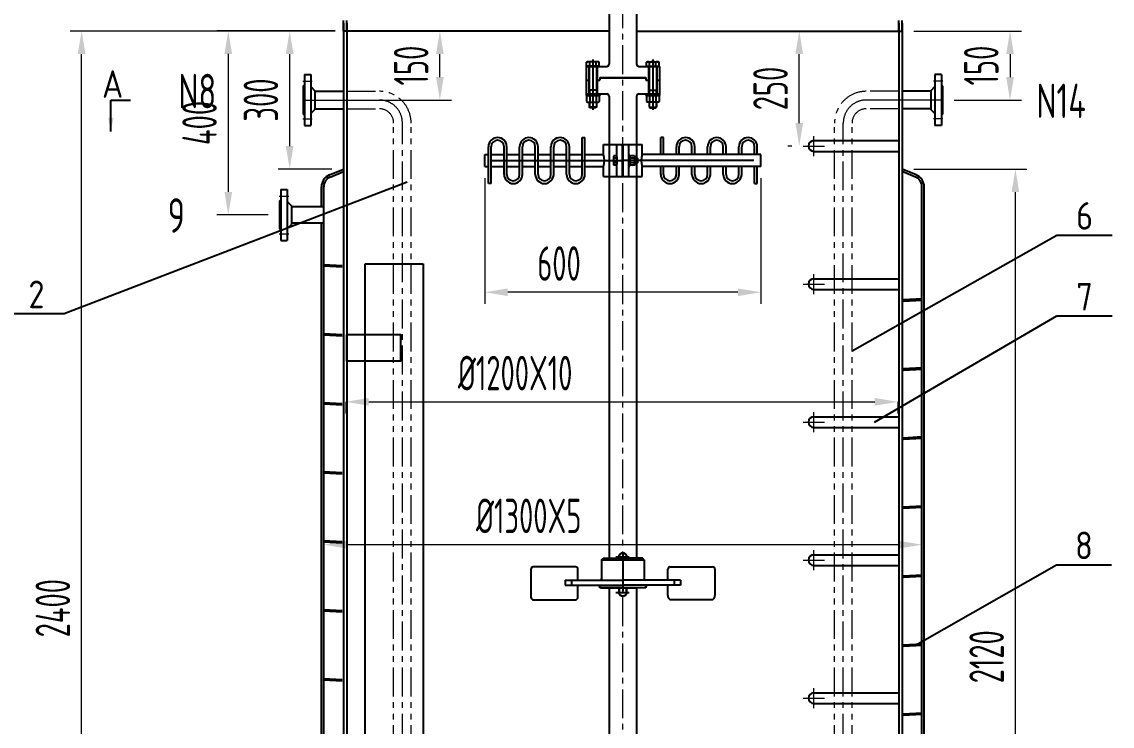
# Model space of a CAD drawing. Header units: millimetres. Extents: x -10 to 6019072, y -115569 to 2.
# Drawn here: x 6006963 to 6009333, y -110412 to -108881 of the extents above; entities that cross this region are included whole.
import ezdxf
from ezdxf.enums import TextEntityAlignment as Align

# ---------------------------------------------------------------- set-up
doc = ezdxf.new("R2010")
doc.units = ezdxf.units.MM
doc.header["$LTSCALE"] = 1000
for name, pattern in [('ACAD_ISO10W100', [18, 12, -3, 0, -3]), ('CENTER', [2, 1.25, -0.25, 0.25, -0.25]), ('CENTERX2', [4, 2.5, -0.5, 0.5, -0.5]), ('PHANTOM', [2.5, 1.25, -0.25, 0.25, -0.25, 0.25, -0.25])]:
    doc.linetypes.add(name, pattern=pattern)
doc.layers.get('0').update_dxf_attribs({"lineweight": 25})
for name, color, linetype in [('00', 7, 'Continuous'), ('3', 3, 'Continuous'), ('item', 7, 'Continuous'), ('Layer2', 1, 'ACAD_ISO10W100'), ('Layer3', 2, 'Continuous')]:
    doc.layers.add(name, color=color, linetype=linetype)
for name, color, linetype, lineweight in [('1', 1, 'Continuous', 18), ('1轮廓实线层', 7, 'Continuous', 25), ('3中心线层', 1, 'CENTER', 9), ('5剖面线层', 2, 'Continuous', 9), ('9双点划线层', 6, 'PHANTOM', 9), ('CERT', 1, 'CENTERX2', 18), ('FULL', 7, 'Continuous', 25), ('中心线', 1, 'CENTER', 9), ('粗实线', 3, 'Continuous', 30)]:
    doc.layers.add(name, color=color, linetype=linetype, lineweight=lineweight)
doc.styles.add('HZ', font='gbenor.shx', dxfattribs={"bigfont": 'gbcbig.shx'})
doc.styles.get("Standard").update_dxf_attribs({"font": 'gbenor.shx', "width": 0.707, "bigfont": 'gbcbig.shx'})
doc.dimstyles.new('STANDARD$0', dxfattribs={"dimscale": 50, "dimtxt": 1.5, "dimasz": 1, "dimexe": 0.5, "dimexo": 0.5, "dimgap": 0.5, "dimtad": 1, "dimdec": 1, "dimdsep": 46, "dimtxsty": 'Standard', "dimcen": 0.09, "dimclrd": 2, "dimclre": 2, "dimclrt": 2, "dimadec": 0, "dimazin": 0, "dimtfac": 1, "dimtdec": 1, "dimtmove": 0, "dimatfit": 3, "dimfxl": 0, "dimtolj": 1, "dimtzin": 0, "dimlwd": 13, "dimlwe": 13, "dimarcsym": 0})

# ---------------------------------------------------------------- blocks, each defined once
blk = doc.blocks.new('*D491')
at = {"layer": '5剖面线层', "color": 2, "lineweight": 13, "transparency": 16777216}
for p, q in [((6007644, -108901.4), (6007067.6, -108901.4)), ((6007092.6, -111251.5), (6007092.6, -108951.4)), ((6007644, -111301.5), (6007067.6, -111301.5))]:
    blk.add_line(p, q, dxfattribs=at)
at = {"layer": '5剖面线层', "color": 2, "transparency": 16777216}
for points in [[(6007084.2, -108951.4), (6007100.9, -108951.4), (6007092.6, -108901.4)], [(6007084.2, -111251.5), (6007100.9, -111251.5), (6007092.6, -111301.5)]]:
    blk.add_solid(points, dxfattribs=at)
at = {"layer": 'Defpoints', "color": 0, "transparency": 16777216}
for p in [(6007092.6, -108901.4), (6007669, -108901.4), (6007669, -111301.5)]:
    blk.add_point(p, dxfattribs=at)
at = {"layer": '5剖面线层', "color": 2, "transparency": 16777216, "insert": (6007030.1, -110155.9), "char_height": 75, "attachment_point": 5, "rotation": 90}
blk.add_mtext('\\A1;2400', dxfattribs=at)
blk = doc.blocks.new('*D513')
at = {"layer": '5剖面线层', "color": 2, "lineweight": 13, "transparency": 16777216}
for p, q in [((6007644, -108901.3), (6007386.4, -108901.3)), ((6007411.4, -108951.3), (6007411.4, -109251.3)), ((6007497.8, -109301.3), (6007386.4, -109301.3))]:
    blk.add_line(p, q, dxfattribs=at)
at = {"layer": '5剖面线层', "color": 2, "transparency": 16777216}
for points in [[(6007403.1, -108951.3), (6007419.7, -108951.3), (6007411.4, -108901.3)], [(6007403.1, -109251.3), (6007419.7, -109251.3), (6007411.4, -109301.3)]]:
    blk.add_solid(points, dxfattribs=at)
at = {"layer": 'Defpoints', "color": 0, "transparency": 16777216}
for p in [(6007669, -108901.3), (6007411.4, -109301.3), (6007522.8, -109301.3)]:
    blk.add_point(p, dxfattribs=at)
at = {"layer": '5剖面线层', "color": 2, "transparency": 16777216, "insert": (6007348.9, -109101.3), "char_height": 75, "attachment_point": 5, "rotation": 90}
blk.add_mtext('\\A1;400', dxfattribs=at)
blk = doc.blocks.new('*D514')
at = {"layer": '5剖面线层', "color": 2, "lineweight": 13, "transparency": 16777216}
for p, q in [((6007636.6, -108901.4), (6007519.8, -108901.4)), ((6007544.8, -109151.4), (6007544.8, -108951.4)), ((6007636.6, -109201.4), (6007519.8, -109201.4))]:
    blk.add_line(p, q, dxfattribs=at)
at = {"layer": '5剖面线层', "color": 2, "transparency": 16777216}
for points in [[(6007536.4, -108951.4), (6007553.1, -108951.4), (6007544.8, -108901.4)], [(6007536.4, -109151.4), (6007553.1, -109151.4), (6007544.8, -109201.4)]]:
    blk.add_solid(points, dxfattribs=at)
at = {"layer": 'Defpoints', "color": 0, "transparency": 16777216}
for p in [(6007544.8, -108901.4), (6007661.6, -108901.4), (6007661.6, -109201.4)]:
    blk.add_point(p, dxfattribs=at)
at = {"layer": '5剖面线层', "color": 2, "transparency": 16777216, "insert": (6007482.3, -109051.4), "char_height": 75, "attachment_point": 5, "rotation": 90}
blk.add_mtext('\\A1;300', dxfattribs=at)
blk = doc.blocks.new('*D515')
at = {"layer": '5剖面线层', "color": 2, "lineweight": 13, "transparency": 16777216}
for p, q in [((6008901.3, -108901.4), (6009135.5, -108901.4)), ((6009110.5, -108951.4), (6009110.5, -109001.5)), ((6008989, -109051.5), (6009135.5, -109051.5))]:
    blk.add_line(p, q, dxfattribs=at)
at = {"layer": '5剖面线层', "color": 2, "transparency": 16777216}
for points in [[(6009102.2, -108951.4), (6009118.9, -108951.4), (6009110.5, -108901.4)], [(6009102.2, -109001.5), (6009118.9, -109001.5), (6009110.5, -109051.5)]]:
    blk.add_solid(points, dxfattribs=at)
at = {"layer": 'Defpoints', "color": 0, "transparency": 16777216}
for p in [(6008876.3, -108901.4), (6008964, -109051.5), (6009110.5, -109051.5)]:
    blk.add_point(p, dxfattribs=at)
at = {"layer": '5剖面线层', "color": 2, "transparency": 16777216, "insert": (6009048, -108976.5), "char_height": 75, "attachment_point": 5, "rotation": 90}
blk.add_mtext('\\A1;150', dxfattribs=at)
blk = doc.blocks.new('*D516')
at = {"layer": '5剖面线层', "color": 2, "lineweight": 13, "transparency": 16777216}
for p, q in [((6007694, -108901.4), (6007896.3, -108901.4)), ((6007871.3, -109001.5), (6007871.3, -108951.4)), ((6007694, -109051.5), (6007896.3, -109051.5))]:
    blk.add_line(p, q, dxfattribs=at)
at = {"layer": '5剖面线层', "color": 2, "transparency": 16777216}
for points in [[(6007863, -108951.4), (6007879.7, -108951.4), (6007871.3, -108901.4)], [(6007863, -109001.5), (6007879.7, -109001.5), (6007871.3, -109051.5)]]:
    blk.add_solid(points, dxfattribs=at)
at = {"layer": 'Defpoints', "color": 0, "transparency": 16777216}
for p in [(6007669, -108901.4), (6007871.3, -108901.4), (6007669, -109051.5)]:
    blk.add_point(p, dxfattribs=at)
at = {"layer": '5剖面线层', "color": 2, "transparency": 16777216, "insert": (6007808.8, -108976.5), "char_height": 75, "attachment_point": 5, "rotation": 90}
blk.add_mtext('\\A1;150', dxfattribs=at)
blk = doc.blocks.new('*U339', base_point=(-71.3, 721.8))
at = {"layer": '00', "color": 4}
for p, q in [((-70.2, 735.6), (-71.3, 733.8)), ((-57.6, 735.6), (-70.2, 735.6)), ((-57.6, 735.6), (-56.5, 733.8)), ((-71.3, 733.8), (-71.3, 709.8)), ((-57.6, 728.7), (-70.2, 728.7)), ((-57.6, 714.9), (-70.2, 714.9)), ((-56.5, 733.8), (-56.5, 709.8)), ((-70.2, 707.9), (-71.3, 709.8)), ((-57.6, 707.9), (-70.2, 707.9)), ((-57.6, 707.9), (-56.5, 709.8))]:
    blk.add_line(p, q, dxfattribs=at)
for centre, radius, start, end in [((-65.2, 732.2), 6.13, 154.3843, 214.3843), ((-62.7, 732.2), 6.13, 325.6157, 25.6157), ((-48.4, 721.8), 22.9, 162.412, 197.588), ((-65.2, 711.4), 6.13, 145.6157, 205.6157), ((-79.4, 721.8), 22.9, 342.412, 17.588), ((-62.7, 711.4), 6.13, 334.3843, 34.3843)]:
    blk.add_arc(centre, radius, start, end, dxfattribs=at)
at = {"layer": '3', "color": 1}
for q in [(-74.3, 721.8), (-53.6, 721.8)]:
    blk.add_line((-53.6, 721.8), q, dxfattribs=at)
blk = doc.blocks.new('*D518')
at = {"layer": '5剖面线层', "color": 2, "lineweight": 13, "transparency": 16777216}
for p, q in [((6008104.6, -107267.4), (6006719.7, -107267.4)), ((6006744.7, -107317.4), (6006744.7, -111935.6)), ((6007628.6, -111985.6), (6006719.7, -111985.6))]:
    blk.add_line(p, q, dxfattribs=at)
at = {"layer": '5剖面线层', "color": 2, "transparency": 16777216}
for points in [[(6006736.4, -107317.4), (6006753, -107317.4), (6006744.7, -107267.4)], [(6006736.4, -111935.6), (6006753, -111935.6), (6006744.7, -111985.6)]]:
    blk.add_solid(points, dxfattribs=at)
at = {"layer": 'Defpoints', "color": 0, "transparency": 16777216}
for p in [(6008129.6, -107267.4), (6006744.7, -111985.6), (6007653.6, -111985.6)]:
    blk.add_point(p, dxfattribs=at)
at = {"layer": '5剖面线层', "color": 2, "transparency": 16777216, "insert": (6006682.2, -109626.5), "char_height": 75, "attachment_point": 5, "rotation": 90}
blk.add_mtext('\\A1;4718.3', dxfattribs=at)
blk = doc.blocks.new('*D520')
at = {"layer": '5剖面线层', "color": 2, "lineweight": 13, "transparency": 16777216}
for p, q in [((6008918.9, -110017.8), (6008918.9, -109992.8)), ((6007618.9, -110017.8), (6007618.9, -110042.8)), ((6007668.9, -110017.8), (6008868.9, -110017.8))]:
    blk.add_line(p, q, dxfattribs=at)
at = {"layer": '5剖面线层', "color": 2, "transparency": 16777216}
for points in [[(6007668.9, -110009.5), (6007668.9, -110026.2), (6007618.9, -110017.8)], [(6008868.9, -110009.5), (6008868.9, -110026.2), (6008918.9, -110017.8)]]:
    blk.add_solid(points, dxfattribs=at)
at = {"layer": 'Defpoints', "color": 0, "transparency": 16777216}
for p in [(6007618.9, -110017.8), (6008918.9, -110017.8), (6008918.9, -110028.2)]:
    blk.add_point(p, dxfattribs=at)
at = {"layer": '5剖面线层', "color": 2, "transparency": 16777216, "insert": (6008064.4, -109955.3), "char_height": 75, "attachment_point": 5}
blk.add_mtext('\\A1;{%%c1300X5', dxfattribs=at)
blk = doc.blocks.new('*U343', base_point=(-71.3, 721.8))
at = {"layer": '00', "color": 4}
for p, q in [((-70.5, 732.2), (-71.3, 730.8)), ((-71.3, 730.8), (-71.3, 712.8)), ((-70.5, 711.4), (-71.3, 712.8)), ((-61.3, 732.2), (-70.5, 732.2)), ((-61.3, 727), (-70.5, 727)), ((-61.3, 716.6), (-70.5, 716.6)), ((-61.3, 711.4), (-70.5, 711.4)), ((-61.3, 732.2), (-60.5, 730.8)), ((-61.3, 711.4), (-60.5, 712.8)), ((-60.5, 730.8), (-60.5, 712.8))]:
    blk.add_line(p, q, dxfattribs=at)
for centre, radius, start, end in [((-66.7, 729.6), 4.6, 154.3844, 214.3843), ((-54.1, 721.8), 17.2, 162.412, 197.588), ((-66.7, 714), 4.6, 145.6157, 205.6156), ((-65.1, 729.6), 4.6, 325.6157, 25.6156), ((-77.7, 721.8), 17.2, 342.412, 17.588), ((-65.1, 714), 4.6, 334.3844, 34.3843)]:
    blk.add_arc(centre, radius, start, end, dxfattribs=at)
at = {"layer": '3', "color": 1}
for q in [(-73.5, 721.8), (-58.4, 721.8)]:
    blk.add_line((-58.4, 721.8), q, dxfattribs=at)
blk = doc.blocks.new('*D522')
at = {"layer": '5剖面线层', "color": 2, "lineweight": 13, "transparency": 16777216}
for p, q in [((6007968.9, -109220.9), (6007968.9, -109494.2)), ((6008568.9, -109220.9), (6008568.9, -109494.2)), ((6008518.9, -109469.2), (6008018.9, -109469.2))]:
    blk.add_line(p, q, dxfattribs=at)
at = {"layer": '5剖面线层', "color": 2, "transparency": 16777216}
for points in [[(6008018.9, -109460.9), (6008018.9, -109477.5), (6007968.9, -109469.2)], [(6008518.9, -109460.9), (6008518.9, -109477.5), (6008568.9, -109469.2)]]:
    blk.add_solid(points, dxfattribs=at)
at = {"layer": 'Defpoints', "color": 0, "transparency": 16777216}
for p in [(6007968.9, -109195.9), (6008568.9, -109195.9), (6007968.9, -109469.2)]:
    blk.add_point(p, dxfattribs=at)
at = {"layer": '5剖面线层', "color": 2, "transparency": 16777216, "insert": (6008130.2, -109406.7), "char_height": 75, "attachment_point": 5}
blk.add_mtext('\\A1;600', dxfattribs=at)
blk = doc.blocks.new('*D523')
at = {"layer": '00', "color": 2, "linetype": 'CENTER', "lineweight": 13, "transparency": 16777216}
for p, q in [((6008636.2, -108901.4), (6008627.4, -108901.4)), ((6008652.4, -109101.4), (6008652.4, -108951.4)), ((6008636.2, -109151.4), (6008627.4, -109151.4))]:
    blk.add_line(p, q, dxfattribs=at)
at = {"layer": '00', "color": 2, "linetype": 'CENTER', "transparency": 16777216}
for points in [[(6008644.1, -108951.4), (6008660.7, -108951.4), (6008652.4, -108901.4)], [(6008644.1, -109101.4), (6008660.7, -109101.4), (6008652.4, -109151.4)]]:
    blk.add_solid(points, dxfattribs=at)
at = {"layer": 'Defpoints', "color": 0, "linetype": 'CENTER', "transparency": 16777216}
for p in [(6008652.4, -108901.4), (6008661.2, -108901.4), (6008661.2, -109151.4)]:
    blk.add_point(p, dxfattribs=at)
at = {"layer": '00', "color": 2, "linetype": 'CENTER', "transparency": 16777216, "insert": (6008589.9, -109026.4), "char_height": 75, "attachment_point": 5, "rotation": 90}
blk.add_mtext('\\A1;250', dxfattribs=at)
blk = doc.blocks.new('*U344', base_point=(91.46, 245.48))
at = {"color": 7, "linetype": 'Continuous'}
blk.add_line((91.46, 245.48), (91.46, 251.14), dxfattribs=at)
blk.add_lwpolyline([(91.46, 245.48), (91.46, 245.48), (91.46, 245.48)], close=True, dxfattribs=at)
blk.add_solid([(91.46, 245.48), (91.96, 247.98), (90.96, 247.98)], dxfattribs=at)
blk = doc.blocks.new('*D503')
at = {"layer": '5剖面线层', "color": 2, "lineweight": 13, "transparency": 16777216}
for p, q in [((6007666.7, -109707.4), (6007666.7, -109732.4)), ((6007716.7, -109707.4), (6008816.6, -109707.4)), ((6008866.6, -109707.4), (6008866.6, -109732.4))]:
    blk.add_line(p, q, dxfattribs=at)
at = {"layer": '5剖面线层', "color": 2, "transparency": 16777216}
for points in [[(6007716.7, -109699), (6007716.7, -109715.7), (6007666.7, -109707.4)], [(6008816.6, -109699), (6008816.6, -109715.7), (6008866.6, -109707.4)]]:
    blk.add_solid(points, dxfattribs=at)
at = {"layer": 'Defpoints', "color": 0, "transparency": 16777216}
for p in [(6007666.7, -109703.8), (6008866.6, -109703.8), (6008866.6, -109707.4)]:
    blk.add_point(p, dxfattribs=at)
at = {"layer": '5剖面线层', "color": 2, "transparency": 16777216, "insert": (6008034.9, -109644.9), "char_height": 75, "attachment_point": 5}
blk.add_mtext('\\A1;{%%c1200X10', dxfattribs=at)
blk = doc.blocks.new('*D550')
at = {"layer": '5剖面线层', "color": 2, "lineweight": 13, "transparency": 16777216}
for p, q in [((6008901.3, -109201.4), (6009147.2, -109201.4)), ((6009122.2, -111271.5), (6009122.2, -109251.4)), ((6008943.9, -111321.5), (6009147.2, -111321.5))]:
    blk.add_line(p, q, dxfattribs=at)
at = {"layer": '5剖面线层', "color": 2, "transparency": 16777216}
for points in [[(6009113.9, -109251.4), (6009130.5, -109251.4), (6009122.2, -109201.4)], [(6009113.9, -111271.5), (6009130.5, -111271.5), (6009122.2, -111321.5)]]:
    blk.add_solid(points, dxfattribs=at)
at = {"layer": 'Defpoints', "color": 0, "transparency": 16777216}
for p in [(6008876.3, -109201.4), (6009122.2, -109201.4), (6008918.9, -111321.5)]:
    blk.add_point(p, dxfattribs=at)
at = {"layer": '5剖面线层', "color": 2, "transparency": 16777216, "insert": (6009059.7, -110261.5), "char_height": 75, "attachment_point": 5, "rotation": 90}
blk.add_mtext('\\A1;2120', dxfattribs=at)

msp = doc.modelspace()

# ---------------------------------------------------------------- linework, layer by layer
msp.add_line((6007156.12, -109051.62), (6007198.67, -109051.62))
at = {"layer": '00', "color": 4}
for p, q in [((6008190.09, -108969.35), (6008191.95, -108968.27)), ((6008190.09, -108977.67), (6008190.09, -108969.35)), ((6008215.95, -108968.27), (6008191.95, -108968.27)), ((6008197.02, -108977.67), (6008197.02, -108969.35)), ((6008210.88, -108977.67), (6008210.88, -108969.35)), ((6008217.8, -108969.35), (6008215.95, -108968.27)), ((6008217.8, -108977.67), (6008217.8, -108969.35)), ((6008320.09, -108969.35), (6008321.95, -108968.27)), ((6008320.09, -108977.67), (6008320.09, -108969.35)), ((6008321.95, -108968.27), (6008345.95, -108968.27)), ((6008327.02, -108977.67), (6008327.02, -108969.35)), ((6008340.88, -108977.67), (6008340.88, -108969.35)), ((6008347.8, -108969.35), (6008345.95, -108968.27)), ((6008347.8, -108977.67), (6008347.8, -108969.35)), ((6008217.8, -108977.67), (6008190.09, -108977.67)), ((6008193.15, -108978.27), (6008193.15, -108977.67)), ((6008214.75, -108978.27), (6008193.15, -108978.27)), ((6008195.95, -108978.27), (6008195.95, -109038.27)), ((6008211.95, -108978.27), (6008211.95, -109038.27)), ((6008214.75, -108978.27), (6008214.75, -108977.67)), ((6008320.09, -108977.67), (6008347.8, -108977.67)), ((6008323.15, -108978.27), (6008323.15, -108977.67)), ((6008323.15, -108978.27), (6008344.75, -108978.27)), ((6008325.95, -108978.27), (6008325.95, -109038.27)), ((6008341.95, -108978.27), (6008341.95, -109038.27)), ((6008344.75, -108978.27), (6008344.75, -108977.67)), ((6008188.95, -109038.27), (6008188.95, -109041.27)), ((6008188.95, -109041.27), (6008218.95, -109041.27)), ((6008211.95, -109030.27), (6008195.95, -109030.27)), ((6008218.95, -109038.27), (6008218.95, -109041.27)), ((6008318.95, -109038.27), (6008318.95, -109041.27)), ((6008348.95, -109041.27), (6008318.95, -109041.27)), ((6008325.95, -109030.27), (6008341.95, -109030.27)), ((6008348.95, -109038.27), (6008348.95, -109041.27)), ((6008195.95, -109056.07), (6008195.95, -109066.67)), ((6008211.95, -109056.07), (6008211.95, -109066.67)), ((6008325.95, -109056.07), (6008325.95, -109066.67)), ((6008341.95, -109056.07), (6008341.95, -109066.67)), ((6008211.95, -109066.67), (6008195.95, -109066.67)), ((6008197.55, -109068.27), (6008195.95, -109066.67)), ((6008210.35, -109068.27), (6008197.55, -109068.27)), ((6008211.95, -109066.67), (6008210.35, -109068.27)), ((6008325.95, -109066.67), (6008341.95, -109066.67)), ((6008325.95, -109066.67), (6008327.55, -109068.27)), ((6008327.55, -109068.27), (6008340.35, -109068.27)), ((6008340.35, -109068.27), (6008341.95, -109066.67)), ((6008249.25, -109172.53), (6008248.45, -109173.93)), ((6008248.45, -109173.93), (6008248.45, -109191.93)), ((6008255.45, -109172.53), (6008249.25, -109172.53)), ((6008255.45, -109177.73), (6008249.25, -109177.73)), ((6008255.45, -109172.53), (6008255.45, -109193.32)), ((6008255.95, -109174.83), (6008255.45, -109174.83)), ((6008255.95, -109174.83), (6008255.95, -109191.03)), ((6008267.95, -109176.93), (6008269.95, -109176.93)), ((6008281.95, -109170.93), (6008284.45, -109170.93)), ((6008284.45, -109194.93), (6008284.45, -109170.93)), ((6008295.25, -109176.93), (6008299.75, -109176.93)), ((6008299.75, -109176.93), (6008299.75, -109188.93)), ((6008299.75, -109176.93), (6008300.95, -109178.13)), ((6008300.95, -109178.13), (6008300.95, -109187.73)), ((6008249.25, -109193.32), (6008248.45, -109191.93)), ((6008255.45, -109188.12), (6008249.25, -109188.12)), ((6008255.45, -109193.32), (6008249.25, -109193.32)), ((6008255.95, -109191.03), (6008255.45, -109191.03)), ((6008267.95, -109188.93), (6008269.95, -109188.93)), ((6008281.95, -109194.93), (6008284.45, -109194.93)), ((6008295.25, -109188.93), (6008299.75, -109188.93)), ((6008300.95, -109187.73), (6008299.75, -109188.93))]:
    msp.add_line(p, q, dxfattribs=at)
for centre, radius, start, end in [((6008193.56, -108974.41), 6.13, 55.61575, 115.6157), ((6008203.95, -108991.2), 22.93, 72.41205, 107.58795), ((6008214.34, -108974.41), 6.13, 64.3843, 124.38425), ((6008323.56, -108974.41), 6.13, 55.61575, 115.6157), ((6008333.95, -108991.2), 22.93, 72.41205, 107.58795), ((6008344.34, -108974.41), 6.13, 64.3843, 124.38425), ((6008253.05, -109175.13), 4.6, 154.38437, 214.38426), ((6008265.64, -109182.93), 17.2, 162.41204, 197.58796), ((6008253.05, -109190.72), 4.6, 145.61574, 205.61563)]:
    msp.add_arc(centre, radius, start, end, dxfattribs=at)
at = {"layer": '1', "color": 7}
for p, q in [((6008197.15, -109030.27), (6008195.95, -109028.2)), ((6008197.15, -109030.27), (6008197.15, -109038.27)), ((6008210.75, -109030.27), (6008211.95, -109028.2)), ((6008210.75, -109030.27), (6008210.75, -109038.27)), ((6008327.15, -109030.27), (6008325.95, -109028.2)), ((6008327.15, -109030.27), (6008327.15, -109038.27)), ((6008340.75, -109030.27), (6008341.95, -109028.2)), ((6008340.75, -109030.27), (6008340.75, -109038.27)), ((6008197.15, -109056.07), (6008197.15, -109067.87)), ((6008210.75, -109056.07), (6008210.75, -109067.87)), ((6008327.15, -109056.07), (6008327.15, -109067.87)), ((6008340.75, -109056.07), (6008340.75, -109067.87)), ((6008267.95, -109177.83), (6008269.95, -109177.83)), ((6008295.25, -109177.83), (6008300.65, -109177.83)), ((6008267.95, -109188.03), (6008269.95, -109188.03)), ((6008295.25, -109188.03), (6008300.65, -109188.03))]:
    msp.add_line(p, q, dxfattribs=at)
at = {"layer": '1轮廓实线层', "ltscale": 14}
for p, q in [((6007661.6, -108884.45), (6007661.6, -110932.9)), ((6007668.99, -108884.45), (6007668.99, -111318.55)), ((6008868.91, -108884.45), (6008868.91, -111318.55)), ((6008876.29, -108884.45), (6008876.29, -111318.55)), ((6007573.92, -109021.1), (6007576.69, -109018.33)), ((6007576.69, -108996.24), (6007576.69, -109106.7)), ((6007576.69, -108996.24), (6007590.49, -108996.24)), ((6007590.49, -108996.24), (6007590.49, -109106.7)), ((6008947.4, -108996.24), (6008947.4, -109106.7)), ((6008961.21, -108996.24), (6008947.4, -108996.24)), ((6008961.21, -108996.24), (6008961.21, -109106.7)), ((6008963.97, -109021.1), (6008961.21, -109018.33)), ((6007573.92, -109021.1), (6007573.92, -109081.85)), ((6007590.49, -109021.97), (6007599.7, -109031.18)), ((6007599.7, -109031.18), (6007599.7, -109071.77)), ((6007599.7, -109032.47), (6007661.6, -109032.47)), ((6008938.2, -109032.47), (6008876.29, -109032.47)), ((6008947.4, -109021.97), (6008938.2, -109031.18)), ((6008938.2, -109031.18), (6008938.2, -109071.77)), ((6008963.97, -109021.1), (6008963.97, -109081.85)), ((6007573.92, -109081.85), (6007576.69, -109084.61)), ((6007590.49, -109080.97), (6007599.7, -109071.77)), ((6007599.7, -109070.47), (6007661.6, -109070.47)), ((6008938.2, -109070.47), (6008876.29, -109070.47)), ((6008947.4, -109080.97), (6008938.2, -109071.77)), ((6008963.97, -109081.85), (6008961.21, -109084.61)), ((6007576.69, -109106.7), (6007590.49, -109106.7)), ((6008961.21, -109106.7), (6008947.4, -109106.7)), ((6008684.26, -109139.68), (6008868.91, -109139.68)), ((6008684.26, -109163.12), (6008868.91, -109163.12)), ((6007631.19, -109214.18), (6007661.6, -109201.45)), ((6007633.12, -109218.79), (6007661.6, -109206.87)), ((6008906.71, -109214.18), (6008876.29, -109201.45)), ((6008904.78, -109218.79), (6008876.29, -109206.87)), ((6007525.55, -109246.12), (6007525.55, -109356.58)), ((6007525.55, -109246.12), (6007539.35, -109246.12)), ((6007539.35, -109246.12), (6007539.35, -109356.58)), ((6007613.95, -109283.81), (6007613.95, -109240.08)), ((6007618.95, -109299.53), (6007618.95, -109240.08)), ((6008918.95, -111321.49), (6008918.95, -109240.08)), ((6008923.95, -111321.49), (6008923.95, -109240.08)), ((6007522.78, -109270.97), (6007525.55, -109268.21)), ((6007522.78, -109270.97), (6007522.78, -109331.72)), ((6007539.35, -109271.84), (6007548.56, -109281.05)), ((6007548.56, -109281.05), (6007548.56, -109321.64)), ((6007618.95, -109283.81), (6007548.56, -109283.81)), ((6007618.95, -110843.17), (6007618.95, -109299.53)), ((6007539.35, -109330.85), (6007548.56, -109321.64)), ((6007618.95, -109318.88), (6007548.56, -109318.88)), ((6007613.95, -110843.17), (6007613.95, -109318.88)), ((6007522.78, -109331.72), (6007525.55, -109334.48)), ((6007525.55, -109356.58), (6007539.35, -109356.58)), ((6007708.95, -109407.7), (6007835.13, -109407.7)), ((6007708.95, -111163.15), (6007708.95, -109407.7)), ((6007835.13, -109407.7), (6007835.13, -111256.76)), ((6008684.26, -109439.68), (6008868.91, -109439.68)), ((6008684.26, -109463.12), (6008868.91, -109463.12)), ((6008684.26, -109739.68), (6008868.91, -109739.68)), ((6008684.26, -109763.12), (6008868.91, -109763.12)), ((6008684.26, -110039.68), (6008868.91, -110039.68)), ((6008684.26, -110063.12), (6008868.91, -110063.12)), ((6008684.26, -110339.68), (6008868.91, -110339.68)), ((6008684.26, -110363.12), (6008868.91, -110363.12))]:
    msp.add_line(p, q, dxfattribs=at)
at = {"layer": '1轮廓实线层', "extrusion": (1.22461e-16, 0, -1)}
for p, q in [((6007661.61, -108901.45), (6007661.61, -108878.37)), ((6007669, -108901.45), (6007669, -108878.37)), ((6008238.95, -108901.45), (6007661.61, -108901.45))]:
    msp.add_line(p, q, dxfattribs=at)
at = {"layer": '1轮廓实线层'}
for p, q in [((6008868.9, -108901.45), (6008868.9, -108878.37)), ((6008876.28, -108901.45), (6008876.28, -108878.37)), ((6008298.95, -108901.45), (6008876.28, -108901.45))]:
    msp.add_line(p, q, dxfattribs=at)
at = {"layer": '1轮廓实线层', "ltscale": 14}
msp.add_lwpolyline([(6007668.99, -109561.34), (6007785.61, -109561.34), (6007785.61, -109619.18), (6007668.99, -109619.18)], close=True, dxfattribs=at)
for centre, radius, start, end in [((6008684.26, -109151.4), 11.72, 90, 270), ((6007642.02, -109240.08, 0), 28.07, 112.70356, 180), ((6007642.02, -109240.08, 0), 23.07, 112.70356, 180), ((6008895.87, -109240.08), 23.07, 0, 67.29644), ((6008895.87, -109240.08), 28.07, 0, 67.29644), ((6008684.26, -109451.4), 11.72, 90, 270), ((6008684.26, -109751.4), 11.72, 90, 270), ((6008684.26, -110051.4), 11.72, 90, 270), ((6008684.26, -110351.4), 11.72, 90, 270)]:
    msp.add_arc(centre, radius, start, end, dxfattribs=at)
at = {"layer": '3', "color": 1}
for p, q in [((6008203.95, -108963.47), (6008203.95, -109073.07)), ((6008203.95, -108963.47), (6008203.95, -108963.47)), ((6008333.95, -108963.47), (6008333.95, -109073.07)), ((6008244.85, -109182.93), (6008244.85, -109182.93))]:
    msp.add_line(p, q, dxfattribs=at)
at = {"layer": '3中心线层', "ltscale": 0.05}
for p, q in [((6008268.95, -111794.9), (6008268.95, -107381.51)), ((6007789.8, -111347.64), (6007789.8, -109101.47)), ((6008748.1, -111347.64), (6008748.1, -109101.47))]:
    msp.add_line(p, q, dxfattribs=at)
at = {"layer": '9双点划线层', "ltscale": 0.05}
for p, q in [((6007668.99, -109032.47), (6007739.8, -109032.47)), ((6008868.91, -109032.47), (6008798.1, -109032.47)), ((6007668.99, -109070.47), (6007739.8, -109070.47)), ((6008868.91, -109070.47), (6008798.1, -109070.47)), ((6007770.8, -111347.64), (6007770.8, -109101.47)), ((6007808.8, -111347.64), (6007808.8, -109101.47)), ((6008729.1, -111347.64), (6008729.1, -109101.47)), ((6008767.1, -111347.64), (6008767.1, -109101.47))]:
    msp.add_line(p, q, dxfattribs=at)
for centre, radius, start, end in [((6007739.8, -109101.47), 69, 0, 90), ((6008798.1, -109101.47), 69, 90, 180), ((6007739.8, -109101.47), 31, 0, 90), ((6008798.1, -109101.47), 31, 90, 180)]:
    msp.add_arc(centre, radius, start, end, dxfattribs=at)
at = {"layer": 'CERT', "lineweight": -2}
msp.add_line((6008268.95, -110038.7), (6008268.95, -110119.15), dxfattribs=at)
at = {"layer": 'FULL'}
for p, q in [((6008222.78, -110050.46), (6008226.36, -110046.88)), ((6008222.78, -110050.46), (6008222.78, -110095.12)), ((6008222.78, -110050.46), (6008315.11, -110050.46)), ((6008226.36, -110046.88), (6008268.95, -110046.88)), ((6008311.54, -110046.88), (6008268.95, -110046.88)), ((6008315.11, -110050.46), (6008311.54, -110046.88)), ((6008315.11, -110050.46), (6008315.11, -110095.12)), ((6008143.57, -110095.12), (6008268.95, -110095.12)), ((6008143.57, -110095.12), (6008143.57, -110106.18)), ((6008143.57, -110106.18), (6008268.95, -110106.18)), ((6008157.36, -110095.12), (6008157.36, -110106.18)), ((6008394.32, -110095.12), (6008268.95, -110095.12)), ((6008394.32, -110106.18), (6008268.95, -110106.18)), ((6008380.53, -110095.12), (6008380.53, -110106.18)), ((6008394.32, -110095.12), (6008394.32, -110106.18)), ((6008318.68, -110111.54), (6008219.21, -110111.54)), ((6008221, -110111.54), (6008298.42, -110111.54))]:
    msp.add_line(p, q, dxfattribs=at)
at = {"layer": 'FULL', "linetype": 'Continuous'}
for p, q in [((6008068.96, -110071.34), (6008068.96, -110132.08)), ((6008165.93, -110065.98), (6008074.32, -110065.98)), ((6008171.29, -110095.12), (6008171.29, -110071.34)), ((6008366.7, -110095.12), (6008366.7, -110071.34)), ((6008372.06, -110065.98), (6008463.61, -110065.98)), ((6008468.97, -110071.34), (6008468.97, -110128.51)), ((6008152.31, -110095.12), (6008171.09, -110095.12)), ((6008152.31, -110106.18), (6008171.09, -110106.18)), ((6008171.29, -110132.08), (6008171.29, -110106.18)), ((6008219.21, -110111.54), (6008219.21, -110106.18)), ((6008318.68, -110111.54), (6008318.68, -110106.18)), ((6008366.7, -110128.51), (6008366.7, -110106.18)), ((6008074.32, -110137.44), (6008165.93, -110137.44)), ((6008463.61, -110137.44), (6008372.06, -110137.44))]:
    msp.add_line(p, q, dxfattribs=at)
for centre, radius, start, end in [((6008074.32, -110071.34), 5.36, 90, 180), ((6008165.93, -110071.34), 5.36, 0, 90), ((6008372.06, -110071.34), 5.36, 90, 180), ((6008463.61, -110071.34), 5.36, 0, 90), ((6008213.85, -110111.54), 5.36, 0, 90), ((6008324.04, -110111.54), 5.36, 90, 180), ((6008074.32, -110132.08), 5.36, 180, 270), ((6008165.93, -110132.08), 5.36, 270, 0), ((6008376.11, -110128.93), 9.43, 177.41976, 244.50776), ((6008459.55, -110128.93), 9.43, 295.49224, 2.58024)]:
    msp.add_arc(centre, radius, start, end, dxfattribs=at)
at = {"layer": 'FULL'}
for centre, start, end in [((6008219.21, -110091.55), 270, 0), ((6008318.68, -110091.55), 180, 270)]:
    msp.add_arc(centre, 3.57, start, end, dxfattribs=at)
at = {"layer": 'item', "color": 1, "linetype": 'Continuous', "ltscale": 10}
for p, q in [((6007800.41, -109229.99), (6007054.47, -109515.84)), ((6008767.1, -109596.82), (6009212.57, -109345.24)), ((6009212.57, -109345.24), (6009332.57, -109345.24)), ((6007054.47, -109515.84), (6006934.47, -109515.84)), ((6008816.24, -109751.34), (6009212.57, -109520.8)), ((6009212.57, -109520.8), (6009332.57, -109520.8)), ((6008904.79, -110236.37), (6009211.19, -110061.35)), ((6009211.19, -110061.35), (6009331.19, -110061.35))]:
    msp.add_line(p, q, dxfattribs=at)
at = {"layer": 'Layer2'}
for p, q in [((6008203.95, -108978.27), (6008203.95, -109038.27)), ((6008333.95, -108978.27), (6008333.95, -109038.27)), ((6008268.95, -109217.93), (6008268.95, -109147.93)), ((6007983.95, -109182.93), (6008268.95, -109182.93)), ((6008553.95, -109182.93), (6008268.95, -109182.93)), ((6008253.84, -110044.16), (6008282.96, -110044.16)), ((6008253.84, -110121.58), (6008282.96, -110121.58))]:
    msp.add_line(p, q, dxfattribs=at)
at = {"layer": 'Layer3'}
for p, q in [((6008238.95, -108531.8), (6008238.95, -108973.27)), ((6008298.95, -108531.8), (6008298.95, -108973.28)), ((6008188.95, -108978.27), (6008188.95, -109008.27)), ((6008188.95, -108978.27), (6008233.95, -108978.27)), ((6008194.95, -108978.27), (6008194.95, -109008.27)), ((6008212.95, -108978.27), (6008212.95, -109008.27)), ((6008303.95, -108978.27), (6008348.95, -108978.27)), ((6008324.95, -108978.27), (6008324.95, -109008.27)), ((6008342.95, -108978.27), (6008342.95, -109008.27)), ((6008348.95, -108978.27), (6008348.95, -109008.27)), ((6008188.95, -109008.27), (6008195.95, -109008.27)), ((6008188.95, -109008.27), (6008188.95, -109038.27)), ((6008188.95, -109008.27), (6008195.95, -109008.27)), ((6008194.95, -109008.27), (6008194.95, -109038.27)), ((6008211.95, -109008.27), (6008218.95, -109008.27)), ((6008211.95, -109008.27), (6008218.95, -109008.27)), ((6008212.95, -109008.27), (6008212.95, -109038.27)), ((6008218.95, -109002.27), (6008218.95, -109008.27)), ((6008218.95, -109002.27), (6008318.95, -109002.27)), ((6008218.95, -109003.27), (6008218.95, -109008.27)), ((6008218.95, -109003.27), (6008318.95, -109003.27)), ((6008318.95, -109002.27), (6008318.95, -109008.27)), ((6008318.95, -109003.27), (6008318.95, -109008.27)), ((6008318.95, -109008.27), (6008324.95, -109008.27)), ((6008318.95, -109008.27), (6008324.95, -109008.27)), ((6008324.95, -109008.27), (6008324.95, -109038.27)), ((6008342.95, -109008.27), (6008348.95, -109008.27)), ((6008342.95, -109008.27), (6008348.95, -109008.27)), ((6008342.95, -109008.27), (6008342.95, -109038.27)), ((6008348.95, -109008.27), (6008348.95, -109038.27)), ((6008188.95, -109038.27), (6008233.95, -109038.27)), ((6008303.95, -109038.27), (6008348.95, -109038.27)), ((6008238.95, -109043.27), (6008238.95, -110046.88)), ((6008298.95, -109043.27), (6008298.95, -110046.88)), ((6007996.66, -109132.93), (6007996.66, -109132.93)), ((6008064.66, -109132.93), (6008064.66, -109132.93)), ((6008132.66, -109132.93), (6008132.66, -109132.93)), ((6008180.66, -109195.93), (6008180.66, -109132.93)), ((6008180.66, -109132.93), (6008186.66, -109132.93)), ((6008186.66, -109195.93), (6008186.66, -109132.93)), ((6008351.23, -109169.93), (6008351.23, -109132.93)), ((6008357.23, -109132.93), (6008351.23, -109132.93)), ((6008357.23, -109169.93), (6008357.23, -109132.93)), ((6008405.23, -109132.93), (6008405.23, -109132.93)), ((6008473.23, -109132.93), (6008473.23, -109132.93)), ((6008541.23, -109132.93), (6008541.23, -109132.93)), ((6007976.66, -109195.93), (6007976.66, -109152.93)), ((6007982.66, -109195.93), (6007982.66, -109152.93)), ((6008010.66, -109195.93), (6008010.66, -109152.93)), ((6008016.66, -109195.93), (6008016.66, -109152.93)), ((6008044.66, -109195.93), (6008044.66, -109152.93)), ((6008050.66, -109195.93), (6008050.66, -109152.93)), ((6008078.66, -109195.93), (6008078.66, -109152.93)), ((6008084.66, -109195.93), (6008084.66, -109152.93)), ((6008112.66, -109195.93), (6008112.66, -109152.93)), ((6008118.66, -109195.93), (6008118.66, -109152.93)), ((6008146.66, -109195.93), (6008146.66, -109152.93)), ((6008152.66, -109195.93), (6008152.66, -109152.93)), ((6008226.95, -109169.93), (6008226.95, -109147.93)), ((6008226.95, -109147.93), (6008267.95, -109147.93)), ((6008255.95, -109217.93), (6008255.95, -109147.93)), ((6008267.95, -109217.93), (6008267.95, -109147.93)), ((6008269.95, -109217.93), (6008269.95, -109147.93)), ((6008269.95, -109147.93), (6008310.95, -109147.93)), ((6008281.95, -109217.93), (6008281.95, -109147.93)), ((6008310.95, -109169.93), (6008310.95, -109147.93)), ((6008385.23, -109169.93), (6008385.23, -109152.93)), ((6008391.23, -109169.93), (6008391.23, -109152.93)), ((6008419.23, -109169.93), (6008419.23, -109152.93)), ((6008425.23, -109169.93), (6008425.23, -109152.93)), ((6008453.23, -109169.93), (6008453.23, -109152.93)), ((6008459.23, -109169.93), (6008459.23, -109152.93)), ((6008487.23, -109169.93), (6008487.23, -109152.93)), ((6008493.23, -109169.93), (6008493.23, -109152.93)), ((6008521.23, -109169.93), (6008521.23, -109152.93)), ((6008527.23, -109169.93), (6008527.23, -109152.93)), ((6008555.23, -109169.93), (6008555.23, -109152.93)), ((6008561.23, -109169.93), (6008561.23, -109152.93)), ((6007968.95, -109169.93), (6007976.66, -109169.93)), ((6007968.95, -109195.93), (6007968.95, -109169.93)), ((6007982.66, -109169.93), (6008010.66, -109169.93)), ((6008016.66, -109169.93), (6008044.66, -109169.93)), ((6008050.66, -109169.93), (6008078.66, -109169.93)), ((6008084.66, -109169.93), (6008112.66, -109169.93)), ((6008118.66, -109169.93), (6008146.66, -109169.93)), ((6008152.66, -109169.93), (6008180.66, -109169.93)), ((6008186.66, -109169.93), (6008226.95, -109169.93)), ((6008568.95, -109169.93), (6008310.95, -109169.93)), ((6008568.95, -109195.93), (6008568.95, -109169.93)), ((6007968.95, -109195.93), (6007976.66, -109195.93)), ((6007976.66, -109232.93), (6007976.66, -109195.93)), ((6007982.66, -109195.93), (6008010.66, -109195.93)), ((6007982.66, -109232.93), (6007982.66, -109195.93)), ((6008010.66, -109212.93), (6008010.66, -109195.93)), ((6008016.66, -109195.93), (6008044.66, -109195.93)), ((6008016.66, -109212.93), (6008016.66, -109195.93)), ((6008044.66, -109212.93), (6008044.66, -109195.93)), ((6008050.66, -109195.93), (6008078.66, -109195.93)), ((6008050.66, -109212.93), (6008050.66, -109195.93)), ((6008078.66, -109212.93), (6008078.66, -109195.93)), ((6008084.66, -109195.93), (6008112.66, -109195.93)), ((6008084.66, -109212.93), (6008084.66, -109195.93)), ((6008112.66, -109212.93), (6008112.66, -109195.93)), ((6008118.66, -109195.93), (6008146.66, -109195.93)), ((6008118.66, -109212.93), (6008118.66, -109195.93)), ((6008146.66, -109212.93), (6008146.66, -109195.93)), ((6008152.66, -109195.93), (6008180.66, -109195.93)), ((6008152.66, -109212.93), (6008152.66, -109195.93)), ((6008180.66, -109212.93), (6008180.66, -109195.93)), ((6008186.66, -109195.93), (6008226.95, -109195.93)), ((6008186.66, -109212.93), (6008186.66, -109195.93)), ((6008226.95, -109217.93), (6008226.95, -109195.93)), ((6008310.95, -109217.93), (6008310.95, -109195.93)), ((6008568.95, -109195.93), (6008310.95, -109195.93)), ((6008351.23, -109212.93), (6008351.23, -109195.93)), ((6008357.23, -109212.93), (6008357.23, -109195.93)), ((6008385.23, -109212.93), (6008385.23, -109195.93)), ((6008391.23, -109212.93), (6008391.23, -109195.93)), ((6008419.23, -109212.93), (6008419.23, -109195.93)), ((6008425.23, -109212.93), (6008425.23, -109195.93)), ((6008453.23, -109212.93), (6008453.23, -109195.93)), ((6008459.23, -109212.93), (6008459.23, -109195.93)), ((6008487.23, -109212.93), (6008487.23, -109195.93)), ((6008493.23, -109212.93), (6008493.23, -109195.93)), ((6008521.23, -109212.93), (6008521.23, -109195.93)), ((6008527.23, -109212.93), (6008527.23, -109195.93)), ((6008555.23, -109232.93), (6008555.23, -109195.93)), ((6008561.23, -109232.93), (6008561.23, -109195.93)), ((6008226.95, -109217.93), (6008267.95, -109217.93)), ((6008269.95, -109217.93), (6008310.95, -109217.93)), ((6007982.66, -109232.93), (6007976.66, -109232.93)), ((6008030.66, -109232.93), (6008030.66, -109232.93)), ((6008098.66, -109232.93), (6008098.66, -109232.93)), ((6008166.66, -109232.93), (6008166.66, -109232.93)), ((6008371.23, -109232.93), (6008371.23, -109232.93)), ((6008439.23, -109232.93), (6008439.23, -109232.93)), ((6008507.23, -109232.93), (6008507.23, -109232.93)), ((6008555.23, -109232.93), (6008561.23, -109232.93)), ((6008238.95, -110111.54), (6008238.95, -110605.39)), ((6008298.95, -110111.54), (6008298.95, -110605.39))]:
    msp.add_line(p, q, dxfattribs=at)
at = {"layer": 'Layer3', "ltscale": 10}
for p, q in [((6007618.95, -109408.8), (6007658.95, -109411)), ((6007618.95, -109411.8), (6007658.95, -109414)), ((6008918.95, -109483.8), (6008878.95, -109486)), ((6008918.95, -109486.8), (6008878.95, -109489)), ((6007618.95, -109558.8), (6007658.95, -109561)), ((6007618.95, -109561.8), (6007658.95, -109564)), ((6008918.95, -109633.8), (6008878.95, -109636)), ((6008918.95, -109636.8), (6008878.95, -109639)), ((6007618.95, -109708.8), (6007658.95, -109711)), ((6007618.95, -109711.8), (6007658.95, -109714)), ((6008918.95, -109783.8), (6008878.95, -109786)), ((6008918.95, -109786.8), (6008878.95, -109789)), ((6007618.95, -109858.8), (6007658.95, -109861)), ((6007618.95, -109861.8), (6007658.95, -109864)), ((6008918.95, -109933.8), (6008878.95, -109936)), ((6008918.95, -109936.8), (6008878.95, -109939)), ((6007618.95, -110008.8), (6007658.95, -110011)), ((6007618.95, -110011.8), (6007658.95, -110014)), ((6008918.95, -110083.8), (6008878.95, -110086)), ((6008918.95, -110086.8), (6008878.95, -110089)), ((6007618.95, -110158.8), (6007658.95, -110161)), ((6007618.95, -110161.8), (6007658.95, -110164)), ((6008918.95, -110233.8), (6008878.95, -110236)), ((6008918.95, -110236.8), (6008878.95, -110239)), ((6007618.95, -110308.8), (6007658.95, -110311)), ((6007618.95, -110311.8), (6007658.95, -110314)), ((6008918.95, -110383.8), (6008878.95, -110386)), ((6008918.95, -110386.8), (6008878.95, -110389))]:
    msp.add_line(p, q, dxfattribs=at)
at = {"layer": 'Layer3'}
for centre, radius, start, end in [((6008233.95, -108973.27), 5, 270, 0), ((6008303.95, -108973.27), 5, 180, 270), ((6008233.95, -109043.27), 5, 0, 90), ((6008303.95, -109043.27), 5, 90, 180), ((6007996.66, -109152.93), 20, 90, 180), ((6007996.66, -109152.93), 20, 0, 90), ((6008064.66, -109152.93), 20, 90, 180), ((6008064.66, -109152.93), 20, 0, 90), ((6008132.66, -109152.93), 20, 90, 180), ((6008132.66, -109152.93), 20, 0, 90), ((6008405.23, -109152.93), 20, 90, 180), ((6008405.23, -109152.93), 20, 0, 90), ((6008473.23, -109152.93), 20, 90, 180), ((6008473.23, -109152.93), 20, 0, 90), ((6008541.23, -109152.93), 20, 90, 180), ((6008541.23, -109152.93), 20, 0, 90), ((6007996.66, -109152.93), 14, 90, 180), ((6007996.66, -109152.93), 14, 0, 90), ((6008064.66, -109152.93), 14, 90, 180), ((6008064.66, -109152.93), 14, 0, 90), ((6008132.66, -109152.93), 14, 90, 180), ((6008132.66, -109152.93), 14, 0, 90), ((6008405.23, -109152.93), 14, 90, 180), ((6008405.23, -109152.93), 14, 0, 90), ((6008473.23, -109152.93), 14, 90, 180), ((6008473.23, -109152.93), 14, 0, 90), ((6008541.23, -109152.93), 14, 90, 180), ((6008541.23, -109152.93), 14, 0, 90), ((6008187.01, -109182.93), 42, 341.96946, 18.03054), ((6008350.89, -109182.93), 42, 161.96946, 198.03054), ((6008030.66, -109212.93), 20, 180, 270), ((6008030.66, -109212.93), 14, 180, 270), ((6008030.66, -109212.93), 20, 270, 0), ((6008030.66, -109212.93), 14, 270, 0), ((6008098.66, -109212.93), 20, 180, 270), ((6008098.66, -109212.93), 14, 180, 270), ((6008098.66, -109212.93), 20, 270, 0), ((6008098.66, -109212.93), 14, 270, 0), ((6008166.66, -109212.93), 20, 180, 270), ((6008166.66, -109212.93), 14, 180, 270), ((6008166.66, -109212.93), 20, 270, 0), ((6008166.66, -109212.93), 14, 270, 0), ((6008371.23, -109212.93), 20, 180, 270), ((6008371.23, -109212.93), 14, 180, 270), ((6008371.23, -109212.93), 20, 270, 0), ((6008371.23, -109212.93), 14, 270, 0), ((6008439.23, -109212.93), 20, 180, 270), ((6008439.23, -109212.93), 14, 180, 270), ((6008439.23, -109212.93), 20, 270, 0), ((6008439.23, -109212.93), 14, 270, 0), ((6008507.23, -109212.93), 20, 180, 270), ((6008507.23, -109212.93), 14, 180, 270), ((6008507.23, -109212.93), 20, 270, 0), ((6008507.23, -109212.93), 14, 270, 0)]:
    msp.add_arc(centre, radius, start, end, dxfattribs=at)
at = {"layer": '中心线'}
for p, q in [((6007573.39, -109010.51), (6007593.92, -109010.51)), ((6008964.5, -109010.51), (6008943.98, -109010.51)), ((6007573.92, -109051.47), (6007739.8, -109051.47)), ((6008963.97, -109051.47), (6008798.1, -109051.47)), ((6007573.39, -109092.43), (6007593.92, -109092.43)), ((6008964.5, -109092.43), (6008943.98, -109092.43)), ((6008684.26, -109173.1), (6008684.26, -109129.7)), ((6008661.19, -109151.4), (6008707.34, -109151.4)), ((6007522.25, -109260.38), (6007542.78, -109260.38)), ((6007522.25, -109342.31), (6007542.78, -109342.31)), ((6008684.26, -109473.1), (6008684.26, -109429.7)), ((6008661.19, -109451.4), (6008707.34, -109451.4)), ((6008684.26, -109773.1), (6008684.26, -109729.7)), ((6008661.19, -109751.4), (6008707.34, -109751.4)), ((6008684.26, -110073.1), (6008684.26, -110029.7)), ((6008661.19, -110051.4), (6008707.34, -110051.4)), ((6008684.26, -110373.1), (6008684.26, -110329.7)), ((6008661.19, -110351.4), (6008707.34, -110351.4))]:
    msp.add_line(p, q, dxfattribs=at)
for centre, start, end in [((6007739.8, -109101.47), 0, 90), ((6008798.1, -109101.47), 90, 180)]:
    msp.add_arc(centre, 50, start, end, dxfattribs=at)
at = {"layer": '粗实线'}
for p, q in [((6008260.64, -110044.16), (6008260.64, -110046.88)), ((6008277.25, -110044.16), (6008277.25, -110046.88)), ((6008260.64, -110111.54), (6008260.64, -110121.58)), ((6008277.25, -110111.54), (6008277.25, -110121.58))]:
    msp.add_line(p, q, dxfattribs=at)
for centre, start, end in [((6008268.95, -110044.16), 0, 180), ((6008268.95, -110121.58), 180, 0)]:
    msp.add_arc(centre, 8.31, start, end, dxfattribs=at)

# ---------------------------------------------------------------- block references
at = {"rotation": 90}
msp.add_blockref('*U339', (6008203.95, -109056.07), dxfattribs=at)
at = {"xscale": -1, "rotation": 270}
msp.add_blockref('*U339', (6008333.95, -109056.07), dxfattribs=at)
at = {"xscale": 12, "yscale": 12, "zscale": 12}
msp.add_blockref('*U344', (6007156.12, -109119.5), dxfattribs=at)
at = {"layer": 'Layer3', "xscale": -1, "rotation": 180}
msp.add_blockref('*U343', (6008284.45, -109182.93), dxfattribs=at)

# ---------------------------------------------------------------- texts
at = {"linetype": 'Continuous', "style": 'HZ'}
msp.add_text('A', height=60, dxfattribs=at).set_placement((6007160.01, -109016.57), align=Align.MIDDLE)
at = {"width": 0.8}
for s, height, p in [('N8', 74.795, (6007343.94, -109031.91)), ('N14', 74.795, (6009221.6, -109053.12)), ('9', 74.8, (6007298.43, -109302.41))]:
    msp.add_text(s, height=height, dxfattribs=at).set_placement(p, align=Align.MIDDLE)
at = {"layer": 'item', "color": 7, "ltscale": 10}
for s, p in [('6', (6009272.57, -109303.24)), ('2', (6006994.47, -109473.84)), ('7', (6009272.57, -109478.8)), ('8', (6009271.19, -110019.35))]:
    msp.add_text(s, height=60, dxfattribs=at).set_placement(p, align=Align.MIDDLE)

# ---------------------------------------------------------------- dimensions: what is measured, and where the dimension line sits
at = {"layer": '00', "color": 3, "linetype": 'CENTER'}
dim = msp.add_linear_dim(base=(6008652.3978, -108901.4496), p1=(6008661.1891, -109151.4014), p2=(6008661.1891, -108901.4496), angle=90, dimstyle='STANDARD$0', dxfattribs=at)
dim.commit()
dim.dimension.update_dxf_attribs({"geometry": '*D523', "text_midpoint": (6008589.8978, -109026.4255)})
at = {"layer": '5剖面线层'}
for base, p1, p2, picture, middle in [((6006744.7, -111985.65), (6008129.62, -107267.35), (6007653.56, -111985.65), '*D518', (6006744.7, -109626.5)), ((6007092.56, -108901.45), (6007669, -111301.49), (6007669, -108901.45), '*D491', (6007092.56, -110155.86)), ((6009122.2, -109201.45), (6008918.95, -111321.49), (6008876.29, -109201.45), '*D550', (6009122.2, -110261.47))]:
    dim = msp.add_linear_dim(base=base, p1=p1, p2=p2, angle=90, dimstyle='STANDARD$0', override={"dimfxl": 600, "dimfxlon": 1}, dxfattribs=at)
    dim.commit()
    dim.dimension.update_dxf_attribs({"geometry": picture, "text_midpoint": middle, "dimtype": 160})
for base, p1, p2, picture, middle in [((6007871.32, -108901.45), (6007668.99, -109051.47), (6007669, -108901.45), '*D516', (6007808.82, -108976.46)), ((6009110.52, -109051.47), (6008876.29, -108901.45), (6008963.97, -109051.47), '*D515', (6009048.02, -108976.46)), ((6007411.412, -109301.3465), (6007668.9974, -108901.3041), (6007522.7842, -109301.3465), '*D513', (6007348.912, -109101.3253))]:
    dim = msp.add_linear_dim(base=base, p1=p1, p2=p2, angle=90, dimstyle='STANDARD$0', override={"dimfxl": 600, "dimfxlon": 1}, dxfattribs=at)
    dim.commit()
    dim.dimension.update_dxf_attribs({"geometry": picture, "text_midpoint": middle})
dim = msp.add_linear_dim(base=(6007544.76, -108901.45), p1=(6007661.6, -109201.45), p2=(6007661.61, -108901.45), angle=90, text='300', dimstyle='STANDARD$0', override={"dimfxl": 600, "dimfxlon": 1}, dxfattribs=at)
dim.commit()
dim.dimension.update_dxf_attribs({"geometry": '*D514', "text_midpoint": (6007482.26, -109051.45)})
dim = msp.add_linear_dim(base=(6007968.95, -109469.22), p1=(6008568.95, -109195.93), p2=(6007968.95, -109195.93), dimstyle='STANDARD$0', override={"dimfxl": 600, "dimfxlon": 1}, dxfattribs=at)
dim.commit()
dim.dimension.update_dxf_attribs({"geometry": '*D522', "text_midpoint": (6008130.18, -109469.22), "dimtype": 160})
for base, p1, p2, text, picture, middle in [((6008866.6, -109707.38), (6007666.68, -109703.83), (6008866.6, -109703.83), '{%%c1200X10', '*D503', (6008034.89, -109707.38)), ((6008918.95, -110017.83), (6007618.95, -110017.83), (6008918.95, -110028.18), '{%%c<>X5', '*D520', (6008064.35, -110017.83))]:
    dim = msp.add_linear_dim(base=base, p1=p1, p2=p2, text=text, dimstyle='STANDARD$0', override={"dimfxl": 600, "dimfxlon": 1}, dxfattribs=at)
    dim.commit()
    dim.dimension.update_dxf_attribs({"geometry": picture, "text_midpoint": middle, "dimtype": 160})

doc.saveas('drawing.dxf')
